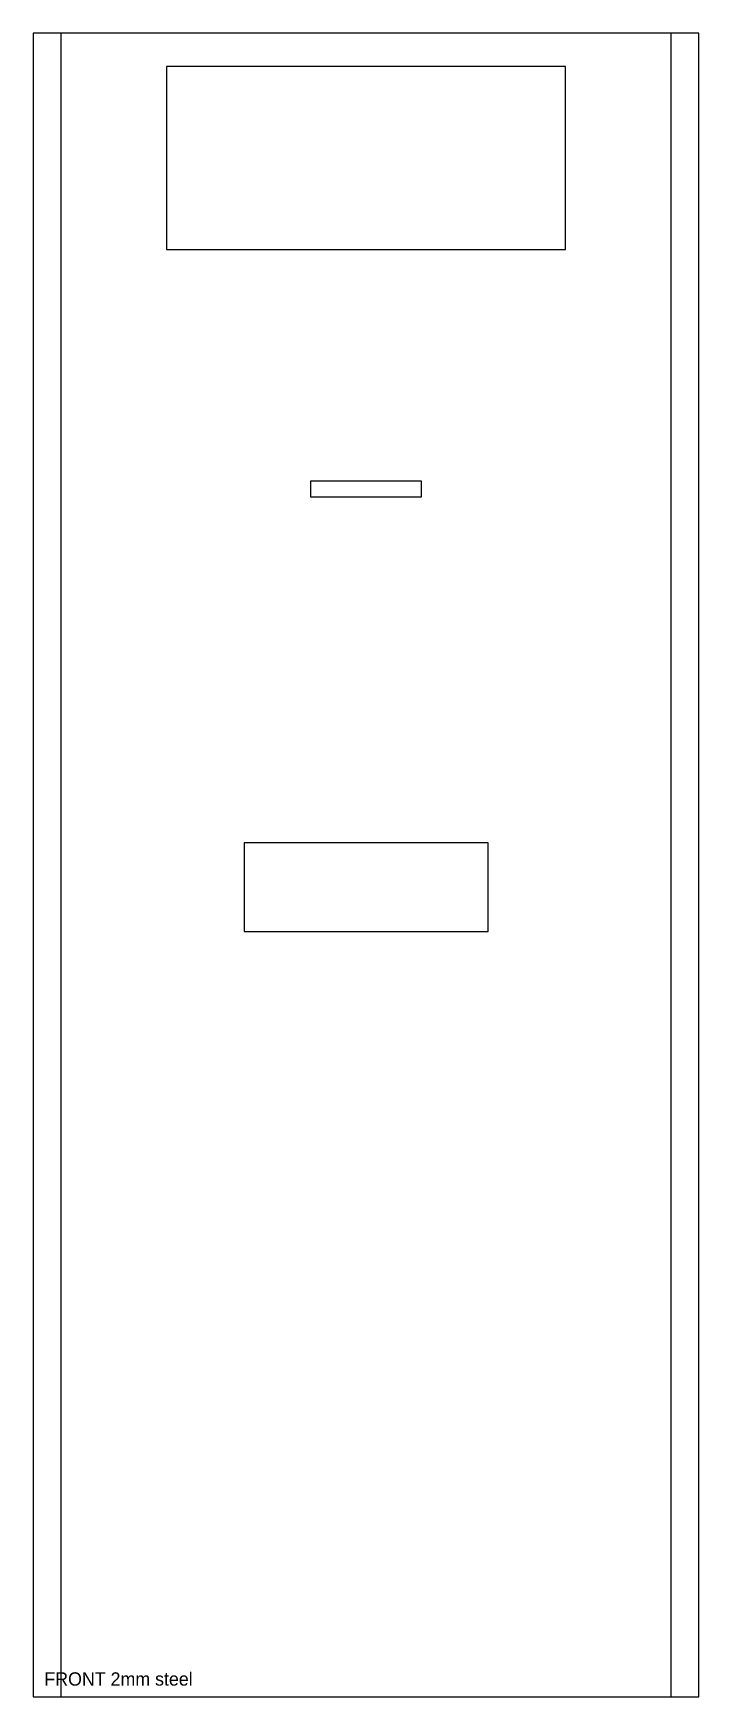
# Model space of a CAD drawing. Header units: millimetres. Extents: x 0 to 600, y 0 to 1500.
import ezdxf

# ---------------------------------------------------------------- set-up
doc = ezdxf.new("R2010")
doc.units = ezdxf.units.MM
for name, color, linetype in [('BEND', 3, 'Continuous'), ('CUT', 1, 'Continuous'), ('ENGRAVE', 5, 'Continuous')]:
    doc.layers.add(name, color=color, linetype=linetype)

msp = doc.modelspace()

# ---------------------------------------------------------------- linework, layer by layer
at = {"layer": 'BEND'}
for p, q in [((25, 0), (25, 1500)), ((575, 0), (575, 1500))]:
    msp.add_line(p, q, dxfattribs=at)
at = {"layer": 'CUT'}
for points in [[(0, 0), (600, 0), (600, 1500), (0, 1500)], [(120, 1305), (480, 1305), (480, 1470), (120, 1470)], [(250, 1082), (350, 1082), (350, 1096), (250, 1096)], [(190, 690), (410, 690), (410, 770), (190, 770)]]:
    msp.add_lwpolyline(points, close=True, dxfattribs=at)

# ---------------------------------------------------------------- texts
at = {"layer": 'ENGRAVE'}
msp.add_text('FRONT 2mm steel', height=12, dxfattribs=at).set_placement((10, 10))

doc.saveas('drawing.dxf')
